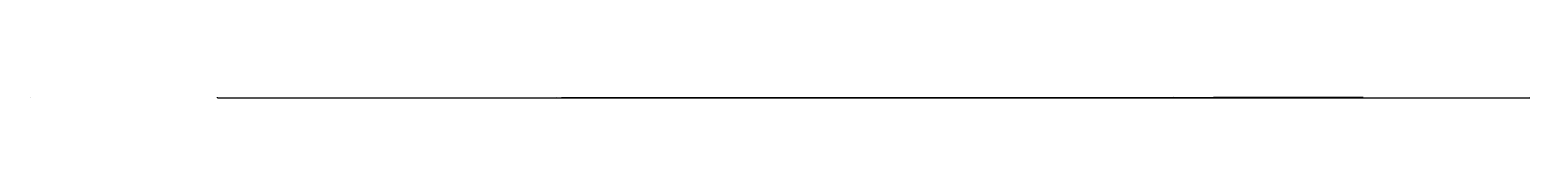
# Model space of a CAD drawing. Header units: metres. Extents: x -1 to 72750024, y 3999 to 4800.
# Drawn here: x 24350003 to 24750024, y 4499 to 4680 of the extents above; entities that cross this region are included whole.
import ezdxf

# ---------------------------------------------------------------- set-up
doc = ezdxf.new("R2010")
doc.units = ezdxf.units.M

msp = doc.modelspace()

# ---------------------------------------------------------------- linework, layer by layer
at = {"color": 7}
for p, q in [((24350003.013, 4680), (24350024.105, 4680)), ((24350003.013, 4680), (24350003.013, 4661.921)), ((24350024.105, 4661.921), (24350003.013, 4661.921)), ((24350006.026, 4673.974), (24350021.092, 4673.974)), ((24350024.105, 4680), (24350024.105, 4661.921)), ((24400000, 4660), (24399998.795, 4660)), ((24400000, 4628), (24399998.795, 4628)), ((24400000, 4596), (24399998.795, 4596)), ((24400000, 4564), (24399998.795, 4564)), ((24400000, 4532), (24399998.795, 4532)), ((24400000, 4500), (24399998.795, 4500)), ((24400000, 4653.6), (24399999.247, 4653.6)), ((24400000, 4647.2), (24399999.247, 4647.2)), ((24400000, 4640.8), (24399999.247, 4640.8)), ((24400000, 4634.4), (24399999.247, 4634.4)), ((24400000, 4621.6), (24399999.247, 4621.6)), ((24400000, 4615.2), (24399999.247, 4615.2)), ((24400000, 4608.8), (24399999.247, 4608.8)), ((24400000, 4602.4), (24399999.247, 4602.4)), ((24400000, 4589.6), (24399999.247, 4589.6)), ((24400000, 4583.2), (24399999.247, 4583.2)), ((24400000, 4576.8), (24399999.247, 4576.8)), ((24400000, 4570.4), (24399999.247, 4570.4)), ((24400000, 4557.6), (24399999.247, 4557.6)), ((24400000, 4551.2), (24399999.247, 4551.2)), ((24400000, 4544.8), (24399999.247, 4544.8)), ((24400000, 4538.4), (24399999.247, 4538.4)), ((24400000, 4525.6), (24399999.247, 4525.6)), ((24400000, 4519.2), (24399999.247, 4519.2)), ((24400000, 4512.8), (24399999.247, 4512.8)), ((24400000, 4506.4), (24399999.247, 4506.4)), ((24400000, 4500), (24400000, 4660)), ((24400000, 4500), (24750000, 4500)), ((24400000, 4500), (24400000, 4498.795)), ((24410000.001, 4500), (24410000.001, 4499.247)), ((24420000.002, 4500), (24420000.002, 4499.247)), ((24430000.003, 4500), (24430000.003, 4499.247)), ((24440000.003, 4500), (24440000.003, 4499.247)), ((24450000.001, 4500), (24450000.001, 4498.795)), ((24459999.998, 4500), (24459999.998, 4499.247)), ((24469999.996, 4500), (24469999.996, 4499.247)), ((24479999.993, 4500), (24479999.993, 4499.247)), ((24489999.991, 4500), (24489999.991, 4499.247)), ((24500000.002, 4500), (24500000.002, 4498.795)), ((24510000.006, 4500), (24510000.006, 4499.247)), ((24520000.01, 4500), (24520000.01, 4499.247)), ((24530000.015, 4500), (24530000.015, 4499.247)), ((24540000.019, 4500), (24540000.019, 4499.247)), ((24549999.996, 4500), (24549999.996, 4498.795)), ((24560000, 4500), (24560000, 4499.247)), ((24570000.005, 4500), (24570000.005, 4499.247)), ((24580000.009, 4500), (24580000.009, 4499.247)), ((24590000.013, 4500), (24590000.013, 4499.247)), ((24600000.004, 4500), (24600000.004, 4498.795)), ((24610000.008, 4500), (24610000.008, 4499.247)), ((24620000.012, 4500), (24620000.012, 4499.247)), ((24630000.003, 4500), (24630000.003, 4499.247)), ((24639999.994, 4500), (24639999.994, 4499.247)), ((24650000.012, 4500), (24650000.012, 4498.795)), ((24660000.002, 4500), (24660000.002, 4499.247)), ((24669999.993, 4500), (24669999.993, 4499.247)), ((24679999.984, 4500), (24679999.984, 4499.247)), ((24689999.975, 4500), (24689999.975, 4499.247)), ((24699999.992, 4500), (24699999.992, 4498.795)), ((24709999.983, 4500), (24709999.983, 4499.247)), ((24719999.974, 4500), (24719999.974, 4499.247)), ((24729999.964, 4500), (24729999.964, 4499.247)), ((24739999.955, 4500), (24739999.955, 4499.247)), ((24750000, 4500), (24750000, 4498.795)), ((24750003.013, 4660), (24750024.105, 4660)), ((24750003.013, 4660), (24750003.013, 4641.921)), ((24750024.105, 4641.921), (24750003.013, 4641.921)), ((24750006.026, 4653.974), (24750021.092, 4653.974)), ((24750024.105, 4660), (24750024.105, 4641.921))]:
    msp.add_line(p, q, dxfattribs=at)
at = {"color": 4}
for p, q in [((24350006.026, 4669.454), (24350021.092, 4669.454)), ((24429186.67, 4504.973), (24429529.93, 4502.853)), ((24429529.93, 4502.853), (24430642.33, 4503.573)), ((24430642.33, 4503.573), (24432302.23, 4504.947)), ((24432302.23, 4504.947), (24432753.82, 4504.601)), ((24432753.82, 4504.601), (24433279.98, 4505.005)), ((24433279.98, 4505.005), (24434752, 4506.26)), ((24434752, 4506.26), (24434823.559, 4506.32)), ((24434823.559, 4506.32), (24434870.391, 4506.501)), ((24434870.391, 4506.501), (24435195.371, 4506.552)), ((24435195.371, 4506.552), (24435274.129, 4507.177)), ((24435274.129, 4507.177), (24435845.449, 4507.094)), ((24435845.449, 4507.094), (24436943.52, 4508.029)), ((24436943.52, 4508.029), (24437621.969, 4508.422)), ((24437621.969, 4508.422), (24437668.238, 4508.902)), ((24437668.238, 4508.902), (24437752.07, 4509.199)), ((24437752.07, 4509.199), (24437811.59, 4508.979)), ((24437811.59, 4508.979), (24438300.012, 4509.234)), ((24438300.012, 4509.234), (24438414.301, 4509.028)), ((24438414.301, 4509.028), (24438528.379, 4509.391)), ((24438528.379, 4509.391), (24438893.422, 4509.982)), ((24438893.422, 4509.982), (24439027.391, 4509.948)), ((24439027.391, 4509.948), (24439256.828, 4510.201)), ((24439256.828, 4510.201), (24439832.711, 4509.833)), ((24439832.711, 4509.833), (24439882.84, 4509.637)), ((24439882.84, 4509.637), (24440221.871, 4509.965)), ((24440221.871, 4509.965), (24440232.891, 4510.41)), ((24440232.891, 4510.41), (24440234.059, 4510.293)), ((24440234.059, 4510.293), (24440287.551, 4510.402)), ((24440287.551, 4510.402), (24440319.641, 4510.323)), ((24440319.641, 4510.323), (24440473.199, 4510.309)), ((24440473.199, 4510.309), (24440560.68, 4510.425)), ((24440560.68, 4510.425), (24440932.672, 4510.609)), ((24440932.672, 4510.609), (24441687.84, 4511.415)), ((24441687.84, 4511.415), (24441758.711, 4511.639)), ((24441758.711, 4511.639), (24442387.129, 4511.849)), ((24442387.129, 4511.849), (24442740.781, 4512.498)), ((24442740.781, 4512.498), (24442938.801, 4512.42)), ((24442938.801, 4512.42), (24443583.629, 4512.654)), ((24443583.629, 4512.654), (24443654.262, 4513.01)), ((24443654.262, 4513.01), (24443672.859, 4512.649)), ((24443672.859, 4512.649), (24443788.379, 4512.664)), ((24443788.379, 4512.664), (24443810.379, 4512.922)), ((24443810.379, 4512.922), (24443826.48, 4512.587)), ((24443826.48, 4512.587), (24443840.84, 4512.684)), ((24443840.84, 4512.684), (24443896.738, 4512.661)), ((24443896.738, 4512.661), (24443986.922, 4512.675)), ((24443986.922, 4512.675), (24444163.66, 4512.946)), ((24444163.66, 4512.946), (24444277.809, 4513.387)), ((24444277.809, 4513.387), (24444399.43, 4513.154)), ((24444399.43, 4513.154), (24445379.23, 4513.898)), ((24445379.23, 4513.898), (24445710.352, 4514.154)), ((24445710.352, 4514.154), (24447339.309, 4515.407)), ((24447339.309, 4515.407), (24448006.648, 4515.882)), ((24448006.648, 4515.882), (24448903.59, 4516.618)), ((24448903.59, 4516.618), (24450383.141, 4517.615)), ((24450383.141, 4517.615), (24450504.23, 4517.546)), ((24450504.23, 4517.546), (24451172.75, 4518.123)), ((24451172.75, 4518.123), (24451204.32, 4518.504)), ((24451204.32, 4518.504), (24451527.199, 4518.414)), ((24451527.199, 4518.414), (24451567.699, 4518.415)), ((24451567.699, 4518.415), (24451741.66, 4518.761)), ((24451741.66, 4518.761), (24452119.109, 4518.988)), ((24452119.109, 4518.988), (24452309.531, 4518.902)), ((24452309.531, 4518.902), (24452584.93, 4518.893)), ((24452584.93, 4518.893), (24452611.398, 4519.255)), ((24452611.398, 4519.255), (24452863.172, 4519.393)), ((24452863.172, 4519.393), (24453001.809, 4519.545)), ((24453001.809, 4519.545), (24453136.43, 4519.478)), ((24453136.43, 4519.478), (24453383.039, 4519.996)), ((24453383.039, 4519.996), (24453788.73, 4520.096)), ((24453788.73, 4520.096), (24453806.719, 4520.103)), ((24453806.719, 4520.103), (24453896.551, 4519.911)), ((24453896.551, 4519.911), (24454197.5, 4520.19)), ((24454197.5, 4520.19), (24454466.602, 4520.692)), ((24454466.602, 4520.692), (24454487.48, 4520.73)), ((24454487.48, 4520.73), (24454488.75, 4520.671)), ((24454488.75, 4520.671), (24454580.949, 4520.76)), ((24454580.949, 4520.76), (24454588.648, 4520.748)), ((24454588.648, 4520.748), (24454690.301, 4520.427)), ((24454690.301, 4520.427), (24454764.672, 4520.401)), ((24454764.672, 4520.401), (24454843.66, 4520.897)), ((24454843.66, 4520.897), (24455598.16, 4520.97)), ((24455598.16, 4520.97), (24455890.398, 4521.077)), ((24455890.398, 4521.077), (24456312.441, 4521.447)), ((24456312.441, 4521.447), (24456356.121, 4521.829)), ((24456356.121, 4521.829), (24456745.969, 4522.314)), ((24456745.969, 4522.314), (24456801.41, 4521.709)), ((24456801.41, 4521.709), (24456960.461, 4522.018)), ((24456960.461, 4522.018), (24456993.898, 4522.191)), ((24456993.898, 4522.191), (24457101.68, 4521.945)), ((24457101.68, 4521.945), (24457832.75, 4522.526)), ((24457832.75, 4522.526), (24457868.32, 4522.538)), ((24457868.32, 4522.538), (24458085.73, 4523.167)), ((24458085.73, 4523.167), (24458297.789, 4522.991)), ((24458297.789, 4522.991), (24458395.988, 4523.44)), ((24458395.988, 4523.44), (24459237.328, 4523.338)), ((24459237.328, 4523.338), (24459315.922, 4523.5)), ((24459315.922, 4523.5), (24459842.781, 4524.184)), ((24459842.781, 4524.184), (24460046.609, 4524.208)), ((24460046.609, 4524.208), (24460552.551, 4524.618)), ((24460552.551, 4524.618), (24460571.352, 4524.513)), ((24460571.352, 4524.513), (24460727.57, 4524.378)), ((24460727.57, 4524.378), (24460768.449, 4524.474)), ((24460768.449, 4524.474), (24460827.48, 4524.608)), ((24460827.48, 4524.608), (24461035.82, 4524.807)), ((24461035.82, 4524.807), (24461138.301, 4524.875)), ((24461138.301, 4524.875), (24461556.309, 4525.183)), ((24461556.309, 4525.183), (24461782.609, 4524.99)), ((24461782.609, 4524.99), (24462213.73, 4525.53)), ((24462213.73, 4525.53), (24463941.641, 4526.639)), ((24463941.641, 4526.639), (24464259.148, 4526.873)), ((24464259.148, 4526.873), (24464623.191, 4527.025)), ((24464623.191, 4527.025), (24464623.34, 4526.919)), ((24464623.34, 4526.919), (24465650.242, 4527.665)), ((24465650.242, 4527.665), (24466270.953, 4527.938)), ((24466270.953, 4527.938), (24466512.93, 4528.346)), ((24466512.93, 4528.346), (24466553.406, 4528.395)), ((24466553.406, 4528.395), (24466755.711, 4528.71)), ((24466755.711, 4528.71), (24466793.344, 4529.031)), ((24466793.344, 4529.031), (24466880.242, 4528.604)), ((24466880.242, 4528.604), (24467907.898, 4529.619)), ((24467907.898, 4529.619), (24468246.789, 4529.906)), ((24468246.789, 4529.906), (24468342.977, 4529.744)), ((24468342.977, 4529.744), (24469493.313, 4530.625)), ((24469493.313, 4530.625), (24469608.758, 4530.231)), ((24469608.758, 4530.231), (24469700.594, 4530.66)), ((24469700.594, 4530.66), (24469998.641, 4530.495)), ((24469998.641, 4530.495), (24471170.75, 4531.113)), ((24471170.75, 4531.113), (24471685.344, 4531.913)), ((24471685.344, 4531.913), (24472191.07, 4532.002)), ((24472191.07, 4532.002), (24472854.156, 4532.023)), ((24472854.156, 4532.023), (24472916.547, 4532.608)), ((24472916.547, 4532.608), (24473129.844, 4532.618)), ((24473129.844, 4532.618), (24473497.992, 4532.758)), ((24473497.992, 4532.758), (24474028.344, 4533.086)), ((24474028.344, 4533.086), (24474350.039, 4533.268)), ((24474350.039, 4533.268), (24474905.641, 4533.723)), ((24474905.641, 4533.723), (24475005.422, 4533.981)), ((24475005.422, 4533.981), (24475153.742, 4534.058)), ((24475153.742, 4534.058), (24475218.703, 4533.849)), ((24475218.703, 4533.849), (24475789.313, 4534.234)), ((24475789.313, 4534.234), (24476548.477, 4534.627)), ((24476548.477, 4534.627), (24476606.719, 4534.933)), ((24476606.719, 4534.933), (24476639.328, 4534.782)), ((24476639.328, 4534.782), (24477162.617, 4535.577)), ((24477162.617, 4535.577), (24477915.477, 4535.729)), ((24477915.477, 4535.729), (24478512.602, 4536.019)), ((24478512.602, 4536.019), (24479067.844, 4536.709)), ((24479067.844, 4536.709), (24479189.773, 4536.91)), ((24479189.773, 4536.91), (24479229.242, 4536.48)), ((24479229.242, 4536.48), (24479307.227, 4536.527)), ((24479307.227, 4536.527), (24479420.633, 4536.785)), ((24479420.633, 4536.785), (24479518.18, 4537.333)), ((24479518.18, 4537.333), (24479594.883, 4537.298)), ((24479594.883, 4537.298), (24480121.617, 4537.093)), ((24480121.617, 4537.093), (24480577.703, 4537.457)), ((24480577.703, 4537.457), (24480622.57, 4537.408)), ((24480622.57, 4537.408), (24480994.297, 4538.052)), ((24480994.297, 4538.052), (24481628.57, 4538.074)), ((24481628.57, 4538.074), (24482153.609, 4538.715)), ((24482153.609, 4538.715), (24482340.883, 4538.572)), ((24482340.883, 4538.572), (24483315.617, 4540.388)), ((24483315.617, 4540.388), (24483437.938, 4539.648)), ((24483437.938, 4539.648), (24483481.57, 4539.596)), ((24483481.57, 4539.596), (24483750.047, 4539.545)), ((24483750.047, 4539.545), (24483814.133, 4540.298)), ((24483814.133, 4540.298), (24483859.742, 4539.769)), ((24483859.742, 4539.769), (24483879.703, 4539.781)), ((24483879.703, 4539.781), (24483880.461, 4540.264)), ((24483880.461, 4540.264), (24483956.492, 4540.006)), ((24483956.492, 4540.006), (24483984.18, 4540.123)), ((24483984.18, 4540.123), (24484859.203, 4540.56)), ((24484859.203, 4540.56), (24484875.656, 4540.56)), ((24484875.656, 4540.56), (24485282.969, 4540.445)), ((24485282.969, 4540.445), (24485459.297, 4540.728)), ((24485459.297, 4540.728), (24485468.047, 4540.969)), ((24485468.047, 4540.969), (24485675.953, 4541.003)), ((24485675.953, 4541.003), (24486004.797, 4541.292)), ((24486004.797, 4541.292), (24486075.094, 4541.695)), ((24486075.094, 4541.695), (24486179.883, 4541.035)), ((24486179.883, 4541.035), (24486255.93, 4541.521)), ((24486255.93, 4541.521), (24486355.781, 4541.943)), ((24486355.781, 4541.943), (24486433.852, 4541.542)), ((24486433.852, 4541.542), (24486770.594, 4541.542)), ((24486770.594, 4541.542), (24487344.063, 4542.54)), ((24487344.063, 4542.54), (24488081.773, 4542.267)), ((24488081.773, 4542.267), (24488202.383, 4542.59)), ((24488202.383, 4542.59), (24488376.656, 4542.935)), ((24488376.656, 4542.935), (24489526.703, 4543.223)), ((24489526.703, 4543.223), (24489872.188, 4543.613)), ((24489872.188, 4543.613), (24490414.203, 4545.082)), ((24490414.203, 4545.082), (24491293.813, 4544.854)), ((24491293.813, 4544.854), (24491715.75, 4545.12)), ((24491715.75, 4545.12), (24492002.57, 4545.611)), ((24492002.57, 4545.611), (24492061.008, 4544.669)), ((24492061.008, 4544.669), (24492208, 4545.518)), ((24492208, 4545.518), (24492236.867, 4545.887)), ((24492236.867, 4545.887), (24492246.703, 4546.252)), ((24492246.703, 4546.252), (24492273.023, 4545.638)), ((24492273.023, 4545.638), (24492318.453, 4544.968)), ((24492318.453, 4544.968), (24492408.727, 4545.519)), ((24492408.727, 4545.519), (24492876.047, 4545.862)), ((24492876.047, 4545.862), (24492961.32, 4547.013)), ((24492961.32, 4547.013), (24493053.617, 4545.973)), ((24493053.617, 4545.973), (24493083.297, 4545.881)), ((24493083.297, 4545.881), (24493317, 4546.534)), ((24493317, 4546.534), (24494399.133, 4547.109)), ((24494399.133, 4547.109), (24494520.672, 4546.747)), ((24494520.672, 4546.747), (24494658.133, 4547.155)), ((24494658.133, 4547.155), (24494864.75, 4547.076)), ((24494864.75, 4547.076), (24495046.258, 4547.299)), ((24495046.258, 4547.299), (24495137.883, 4548.062)), ((24495137.883, 4548.062), (24495257.43, 4547.124)), ((24495257.43, 4547.124), (24495350.07, 4547.617)), ((24495350.07, 4547.617), (24496247.852, 4548.607)), ((24496247.852, 4548.607), (24496368.703, 4547.885)), ((24496368.703, 4547.885), (24496424.773, 4548.471)), ((24496424.773, 4548.471), (24496443.688, 4547.974)), ((24496443.688, 4547.974), (24496537.961, 4548.261)), ((24496537.961, 4548.261), (24496694.492, 4548.59)), ((24496694.492, 4548.59), (24497233.273, 4548.799)), ((24497233.273, 4548.799), (24497247.594, 4548.875)), ((24497247.594, 4548.875), (24497354.977, 4548.789)), ((24497354.977, 4548.789), (24497428.328, 4548.935)), ((24497428.328, 4548.935), (24497482.188, 4548.964)), ((24497482.188, 4548.964), (24497777.188, 4549.07)), ((24497777.188, 4549.07), (24497905.703, 4549.008)), ((24497905.703, 4549.008), (24498291.578, 4550.15)), ((24498291.578, 4550.15), (24498470.219, 4549.75)), ((24498470.219, 4549.75), (24499027.773, 4550.329)), ((24499027.773, 4550.329), (24499143.57, 4549.995)), ((24499143.57, 4549.995), (24499218.203, 4550.154)), ((24499218.203, 4550.154), (24499571.43, 4550.957)), ((24499571.43, 4550.957), (24499898.656, 4551.167)), ((24499898.656, 4551.167), (24501046.5, 4551.613)), ((24501046.5, 4551.613), (24501341.898, 4551.302)), ((24501341.898, 4551.302), (24501750.203, 4551.342)), ((24501750.203, 4551.342), (24501944, 4551.859)), ((24501944, 4551.859), (24502193.203, 4551.878)), ((24502193.203, 4551.878), (24502325.703, 4552.256)), ((24502325.703, 4552.256), (24502438.203, 4551.809)), ((24502438.203, 4551.809), (24502510.5, 4551.793)), ((24502510.5, 4551.793), (24503245, 4553.077)), ((24503245, 4553.077), (24503346.602, 4552.888)), ((24503346.602, 4552.888), (24503355.898, 4552.649)), ((24503355.898, 4552.649), (24503516.203, 4552.682)), ((24503516.203, 4552.682), (24503572.5, 4553.103)), ((24503572.5, 4553.103), (24504088.898, 4553.597)), ((24504088.898, 4553.597), (24504180.797, 4554.155)), ((24504180.797, 4554.155), (24504366.898, 4553.147)), ((24504366.898, 4553.147), (24504979.703, 4554.254)), ((24504979.703, 4554.254), (24505015, 4553.491)), ((24505015, 4553.491), (24505620.602, 4554.82)), ((24505620.602, 4554.82), (24505711.102, 4554.141)), ((24505711.102, 4554.141), (24505806.602, 4554.15)), ((24505806.602, 4554.15), (24506010.703, 4554.863)), ((24506010.703, 4554.863), (24506432, 4555.016)), ((24506432, 4555.016), (24507014, 4553.558)), ((24507014, 4553.558), (24507221, 4554.715)), ((24507221, 4554.715), (24507477.602, 4555.309)), ((24507477.602, 4555.309), (24507721.602, 4555.497)), ((24507721.602, 4555.497), (24507746.203, 4555.129)), ((24507746.203, 4555.129), (24507821.797, 4555.747)), ((24507821.797, 4555.747), (24507977.297, 4555.516)), ((24507977.297, 4555.516), (24508121, 4555.435)), ((24508121, 4555.435), (24508208.703, 4555.749)), ((24508208.703, 4555.749), (24508260.102, 4556.004)), ((24508260.102, 4556.004), (24508345.703, 4555.952)), ((24508345.703, 4555.952), (24508351.5, 4555.744)), ((24508351.5, 4555.744), (24508463.5, 4555.924)), ((24508463.5, 4555.924), (24508678.5, 4555.334)), ((24508678.5, 4555.334), (24508923.5, 4556.124)), ((24508923.5, 4556.124), (24509514.102, 4556.851)), ((24509514.102, 4556.851), (24509664.203, 4556.722)), ((24509664.203, 4556.722), (24509813.203, 4556.675)), ((24509813.203, 4556.675), (24509822.102, 4556.688)), ((24509822.102, 4556.688), (24510133.602, 4556.779)), ((24510133.602, 4556.779), (24510232.797, 4557.437)), ((24510232.797, 4557.437), (24510253.203, 4557.29)), ((24510253.203, 4557.29), (24510657.5, 4557.93)), ((24510657.5, 4557.93), (24510664.602, 4557.679)), ((24510664.602, 4557.679), (24511928.297, 4558.17)), ((24511928.297, 4558.17), (24512034.297, 4558.716)), ((24512034.297, 4558.716), (24512099.203, 4558.435)), ((24512099.203, 4558.435), (24512771.602, 4558.095)), ((24512771.602, 4558.095), (24513468.203, 4559.522)), ((24513468.203, 4559.522), (24513737.398, 4559.075)), ((24513737.398, 4559.075), (24513801.398, 4557.678)), ((24513801.398, 4557.678), (24513922.203, 4558.159)), ((24513922.203, 4558.159), (24514038.102, 4559.053)), ((24514038.102, 4559.053), (24514249.203, 4559.483)), ((24514249.203, 4559.483), (24514638.203, 4560.432)), ((24514638.203, 4560.432), (24514762.797, 4558.963)), ((24514762.797, 4558.963), (24514781.898, 4560.261)), ((24514781.898, 4560.261), (24514859, 4558.674)), ((24514859, 4558.674), (24515253.5, 4560.018)), ((24515253.5, 4560.018), (24515828.602, 4560.4)), ((24515828.602, 4560.4), (24516372.898, 4561.271)), ((24516372.898, 4561.271), (24516606.898, 4559.922)), ((24516606.898, 4559.922), (24516709.297, 4561.071)), ((24516709.297, 4561.071), (24517879.797, 4561.793)), ((24517879.797, 4561.793), (24517895.898, 4561.771)), ((24517895.898, 4561.771), (24519246.203, 4562.811)), ((24519246.203, 4562.811), (24519253.297, 4563.001)), ((24519253.297, 4563.001), (24519473, 4561.087)), ((24519473, 4561.087), (24520036.5, 4563.35)), ((24520036.5, 4563.35), (24520178.398, 4563.088)), ((24520178.398, 4563.088), (24520285, 4562.918)), ((24520285, 4562.918), (24520671.797, 4563.033)), ((24520671.797, 4563.033), (24520672.898, 4563.328)), ((24520672.898, 4563.328), (24520690.203, 4563.071)), ((24520690.203, 4563.071), (24520938.703, 4562.867)), ((24520938.703, 4562.867), (24521014.102, 4563.415)), ((24521014.102, 4563.415), (24521073, 4563.219)), ((24521073, 4563.219), (24521077.102, 4563.282)), ((24521077.102, 4563.282), (24521470.898, 4564.188)), ((24521470.898, 4564.188), (24521635.797, 4563.559)), ((24521635.797, 4563.559), (24522036.703, 4564.019)), ((24522036.703, 4564.019), (24522451.102, 4564.285)), ((24522451.102, 4564.285), (24522473.203, 4564.221)), ((24522473.203, 4564.221), (24522483.102, 4564.027)), ((24522483.102, 4564.027), (24522546.297, 4563.634)), ((24522546.297, 4563.634), (24522636.5, 4564.384)), ((24522636.5, 4564.384), (24522653.297, 4564.265)), ((24522653.297, 4564.265), (24522970.203, 4564.977)), ((24522970.203, 4564.977), (24523065.398, 4564.351)), ((24523065.398, 4564.351), (24523527.203, 4564.987)), ((24523527.203, 4564.987), (24523730.5, 4564.788)), ((24523730.5, 4564.788), (24523744.602, 4565.024)), ((24523744.602, 4565.024), (24523749.398, 4564.326)), ((24523749.398, 4564.326), (24524089.898, 4565.925)), ((24524089.898, 4565.925), (24524195.203, 4564.13)), ((24524195.203, 4564.13), (24524477.797, 4566.017)), ((24524477.797, 4566.017), (24524843.203, 4565.594)), ((24524843.203, 4565.594), (24524855.797, 4565.88)), ((24524855.797, 4565.88), (24524915.602, 4566.174)), ((24524915.602, 4566.174), (24524979, 4565.835)), ((24524979, 4565.835), (24525575, 4566.875)), ((24525575, 4566.875), (24526192.602, 4566.833)), ((24526192.602, 4566.833), (24526632.297, 4566.133)), ((24526632.297, 4566.133), (24526713.398, 4566.86)), ((24526713.398, 4566.86), (24526928.203, 4568.243)), ((24526928.203, 4568.243), (24527364.898, 4567.874)), ((24527364.898, 4567.874), (24527377.898, 4565.795)), ((24527377.898, 4565.795), (24528240, 4567.396)), ((24528240, 4567.396), (24528278.703, 4568.227)), ((24528278.703, 4568.227), (24528986.797, 4568.355)), ((24528986.797, 4568.355), (24529079.703, 4567.666)), ((24529079.703, 4567.666), (24529353, 4569.454)), ((24529353, 4569.454), (24530454.297, 4568.984)), ((24530454.297, 4568.984), (24530546, 4570.257)), ((24530546, 4570.257), (24530656.398, 4569.81)), ((24530656.398, 4569.81), (24530725.797, 4569.558)), ((24530725.797, 4569.558), (24530966.102, 4569.227)), ((24530966.102, 4569.227), (24531784.094, 4568.596)), ((24531784.094, 4568.596), (24531964.703, 4567.998)), ((24531964.703, 4567.998), (24532007.406, 4570.031)), ((24532007.406, 4570.031), (24533022.797, 4572.133)), ((24533022.797, 4572.133), (24533036.703, 4570.203)), ((24533036.703, 4570.203), (24533222.797, 4571.087)), ((24533222.797, 4571.087), (24533515.297, 4572.551)), ((24533515.297, 4572.551), (24534339, 4568.434)), ((24534339, 4568.434), (24534354.797, 4570.692)), ((24534354.797, 4570.692), (24535070.703, 4573.018)), ((24535070.703, 4573.018), (24535957.906, 4570.213)), ((24535957.906, 4570.213), (24536193.297, 4573.809)), ((24536193.297, 4573.809), (24536619.297, 4571.132)), ((24536619.297, 4571.132), (24536788.906, 4572.682)), ((24536788.906, 4572.682), (24537572.297, 4572.387)), ((24537572.297, 4572.387), (24540499.906, 4576.843)), ((24540499.906, 4576.843), (24541437.594, 4577.4)), ((24541437.594, 4577.4), (24542512.797, 4576.816)), ((24542512.797, 4576.816), (24542955.094, 4577.783)), ((24542955.094, 4577.783), (24542978.906, 4574.24)), ((24542978.906, 4574.24), (24547253.703, 4578.897)), ((24547253.703, 4578.897), (24549005.203, 4578.26)), ((24549005.203, 4578.26), (24549417.5, 4577.522)), ((24549417.5, 4577.522), (24549601.297, 4582.164)), ((24549601.297, 4582.164), (24549644.906, 4579.59)), ((24549644.906, 4579.59), (24549770.5, 4580.717)), ((24549770.5, 4580.717), (24550070.094, 4582.005)), ((24550070.094, 4582.005), (24550722.594, 4580.589)), ((24550722.594, 4580.589), (24550817.5, 4582.786)), ((24550817.5, 4582.786), (24552182, 4582.572)), ((24552182, 4582.572), (24552652.297, 4578.69)), ((24552652.297, 4578.69), (24557169.094, 4583.079)), ((24557169.094, 4583.079), (24558277.906, 4585.834)), ((24558277.906, 4585.834), (24558688, 4586.499)), ((24558688, 4586.499), (24559895.906, 4587.671)), ((24559895.906, 4587.671), (24560234, 4586.049)), ((24560234, 4586.049), (24560309.406, 4583.685)), ((24560309.406, 4583.685), (24560526, 4587.938)), ((24560526, 4587.938), (24560658.5, 4586.33)), ((24560658.5, 4586.33), (24561112.797, 4586.71)), ((24561112.797, 4586.71), (24561411.906, 4586.341)), ((24561411.906, 4586.341), (24562096.703, 4587.495)), ((24562096.703, 4587.495), (24562254.703, 4582.08)), ((24562254.703, 4582.08), (24564479.703, 4588.928)), ((24564479.703, 4588.928), (24564592.703, 4585.764)), ((24564592.703, 4585.764), (24564659.203, 4588.292)), ((24564659.203, 4588.292), (24566429.703, 4587.877)), ((24566429.703, 4587.877), (24566700.906, 4590.084)), ((24566700.906, 4590.084), (24567298.297, 4587.987)), ((24567298.297, 4587.987), (24567310.594, 4590.553)), ((24567310.594, 4590.553), (24567592.797, 4588.859)), ((24567592.797, 4588.859), (24568786.703, 4592.328)), ((24568786.703, 4592.328), (24569027.703, 4590.8)), ((24569027.703, 4590.8), (24569651.594, 4592.456)), ((24569651.594, 4592.456), (24570097.797, 4590.993)), ((24570097.797, 4590.993), (24570247.203, 4591.246)), ((24570247.203, 4591.246), (24570658.797, 4590.028)), ((24570658.797, 4590.028), (24570831.703, 4592.627)), ((24570831.703, 4592.627), (24571232, 4590.953)), ((24571232, 4590.953), (24571272.297, 4591.417)), ((24571272.297, 4591.417), (24575873.094, 4595.121)), ((24575873.094, 4595.121), (24576944.594, 4596.612)), ((24576944.594, 4596.612), (24577197.906, 4595.704)), ((24577197.906, 4595.704), (24577410.594, 4594.008)), ((24577410.594, 4594.008), (24577911, 4595.95)), ((24577911, 4595.95), (24578042.797, 4593.445)), ((24578042.797, 4593.445), (24579675.203, 4596.224)), ((24579675.203, 4596.224), (24580014.5, 4597.565)), ((24580014.5, 4597.565), (24580484.203, 4597.001)), ((24580484.203, 4597.001), (24580859.5, 4597.12)), ((24580859.5, 4597.12), (24581366.5, 4596.396)), ((24581366.5, 4596.396), (24581820.297, 4597.162)), ((24581820.297, 4597.162), (24582277.797, 4597.354)), ((24582277.797, 4597.354), (24584892.203, 4600.622)), ((24584892.203, 4600.622), (24585065.406, 4600.211)), ((24585065.406, 4600.211), (24587760, 4595.527)), ((24587760, 4595.527), (24590493.203, 4602.65)), ((24590493.203, 4602.65), (24592178.797, 4604.295)), ((24592178.797, 4604.295), (24593688.094, 4604.023)), ((24593688.094, 4604.023), (24594301.594, 4600.924)), ((24594301.594, 4600.924), (24595193.906, 4604.877)), ((24595193.906, 4604.877), (24597124.797, 4606.277)), ((24597124.797, 4606.277), (24599208.5, 4607.67)), ((24599208.5, 4607.67), (24599550.297, 4606.845)), ((24599550.297, 4606.845), (24600471.5, 4607.57)), ((24600471.5, 4607.57), (24601257.297, 4607.199)), ((24601257.297, 4607.199), (24601660.406, 4608.511)), ((24601660.406, 4608.511), (24603332, 4609.005)), ((24603332, 4609.005), (24604028.297, 4605.164)), ((24604028.297, 4605.164), (24604861.594, 4608.671)), ((24604861.594, 4608.671), (24605388.094, 4610.593)), ((24605388.094, 4610.593), (24605842.703, 4610.487)), ((24605842.703, 4610.487), (24606432.297, 4610.34)), ((24606432.297, 4610.34), (24606482.094, 4607.552)), ((24606482.094, 4607.552), (24606818.594, 4609.807)), ((24606818.594, 4609.807), (24608106.406, 4610.544)), ((24608106.406, 4610.544), (24609006.5, 4611.175)), ((24609006.5, 4611.175), (24609420.203, 4612.239)), ((24609420.203, 4612.239), (24610177.906, 4611.419)), ((24610177.906, 4611.419), (24610751.703, 4613.091)), ((24610751.703, 4613.091), (24610847.297, 4611.017)), ((24610847.297, 4611.017), (24611931.797, 4610.609)), ((24611931.797, 4610.609), (24612098.094, 4612.676)), ((24612098.094, 4612.676), (24612987.703, 4613.923)), ((24612987.703, 4613.923), (24613226.406, 4612.574)), ((24613226.406, 4612.574), (24614130.297, 4613.325)), ((24614130.297, 4613.325), (24615028, 4613.358)), ((24615028, 4613.358), (24615269.594, 4615.183)), ((24615269.594, 4615.183), (24616109.094, 4615.371)), ((24616109.094, 4615.371), (24618900.5, 4616.714)), ((24618900.5, 4616.714), (24619111.703, 4616.969)), ((24619111.703, 4616.969), (24620240.797, 4615.719)), ((24620240.797, 4615.719), (24621552.203, 4618.004)), ((24621552.203, 4618.004), (24622378.094, 4618.548)), ((24622378.094, 4618.548), (24623299.594, 4618.446)), ((24623299.594, 4618.446), (24623749, 4619.014)), ((24623749, 4619.014), (24624321.094, 4619.3)), ((24624321.094, 4619.3), (24624775.406, 4617.208)), ((24624775.406, 4617.208), (24625726.703, 4620.166)), ((24625726.703, 4620.166), (24626300.297, 4620.297)), ((24626300.297, 4620.297), (24626731.703, 4618.716)), ((24626731.703, 4618.716), (24626942, 4620.425)), ((24626942, 4620.425), (24627595.906, 4619.679)), ((24627595.906, 4619.679), (24628847.703, 4621.212)), ((24628847.703, 4621.212), (24628893.797, 4621.768)), ((24628893.797, 4621.768), (24629397.5, 4621.578)), ((24629397.5, 4621.578), (24630191.203, 4621.738)), ((24630191.203, 4621.738), (24630556, 4621.88)), ((24630556, 4621.88), (24630706.297, 4622.098)), ((24630706.297, 4622.098), (24631361.594, 4621.189)), ((24631361.594, 4621.189), (24631449.797, 4622.601)), ((24631449.797, 4622.601), (24631689.797, 4622.368)), ((24631689.797, 4622.368), (24632735.203, 4623.497)), ((24632735.203, 4623.497), (24632840.594, 4622.431)), ((24632840.594, 4622.431), (24632977.203, 4623.726)), ((24632977.203, 4623.726), (24634546.203, 4621.874)), ((24634546.203, 4621.874), (24635144.797, 4624.999)), ((24635144.797, 4624.999), (24637898.5, 4625.691)), ((24637898.5, 4625.691), (24638847, 4623.62)), ((24638847, 4623.62), (24639260, 4627.441)), ((24639260, 4627.441), (24640213.203, 4625.081)), ((24640213.203, 4625.081), (24641604.094, 4626.525)), ((24641604.094, 4626.525), (24645757.203, 4630.969)), ((24645757.203, 4630.969), (24651251, 4629.557)), ((24651251, 4629.557), (24654965.297, 4635.493)), ((24654965.297, 4635.493), (24659834.797, 4633.635)), ((24659834.797, 4633.635), (24665583.313, 4640.441)), ((24665583.313, 4640.441), (24666828.094, 4637.206)), ((24666828.094, 4637.206), (24666952.688, 4638.928)), ((24666952.688, 4638.928), (24667682.406, 4638.944)), ((24667682.406, 4638.944), (24668260.688, 4639.399)), ((24668260.688, 4639.399), (24669233.813, 4639.558)), ((24669233.813, 4639.558), (24669304.813, 4639.053)), ((24669304.813, 4639.053), (24673530.188, 4640.733)), ((24673530.188, 4640.733), (24676255.094, 4645.241)), ((24676255.094, 4645.241), (24684461, 4644.769)), ((24684461, 4644.769), (24687119, 4649.82)), ((24687119, 4649.82), (24694424.906, 4649.2)), ((24694424.906, 4649.2), (24696947.5, 4653.407)), ((24696947.5, 4653.407), (24702362.813, 4652.995)), ((24702362.813, 4652.995), (24703152.594, 4655.283)), ((24703152.594, 4655.283), (24704952.188, 4655.543)), ((24704952.188, 4655.543), (24705499.813, 4655.244)), ((24750006.026, 4649.454), (24750021.092, 4649.454))]:
    msp.add_line(p, q, dxfattribs=at)

doc.saveas('drawing.dxf')
